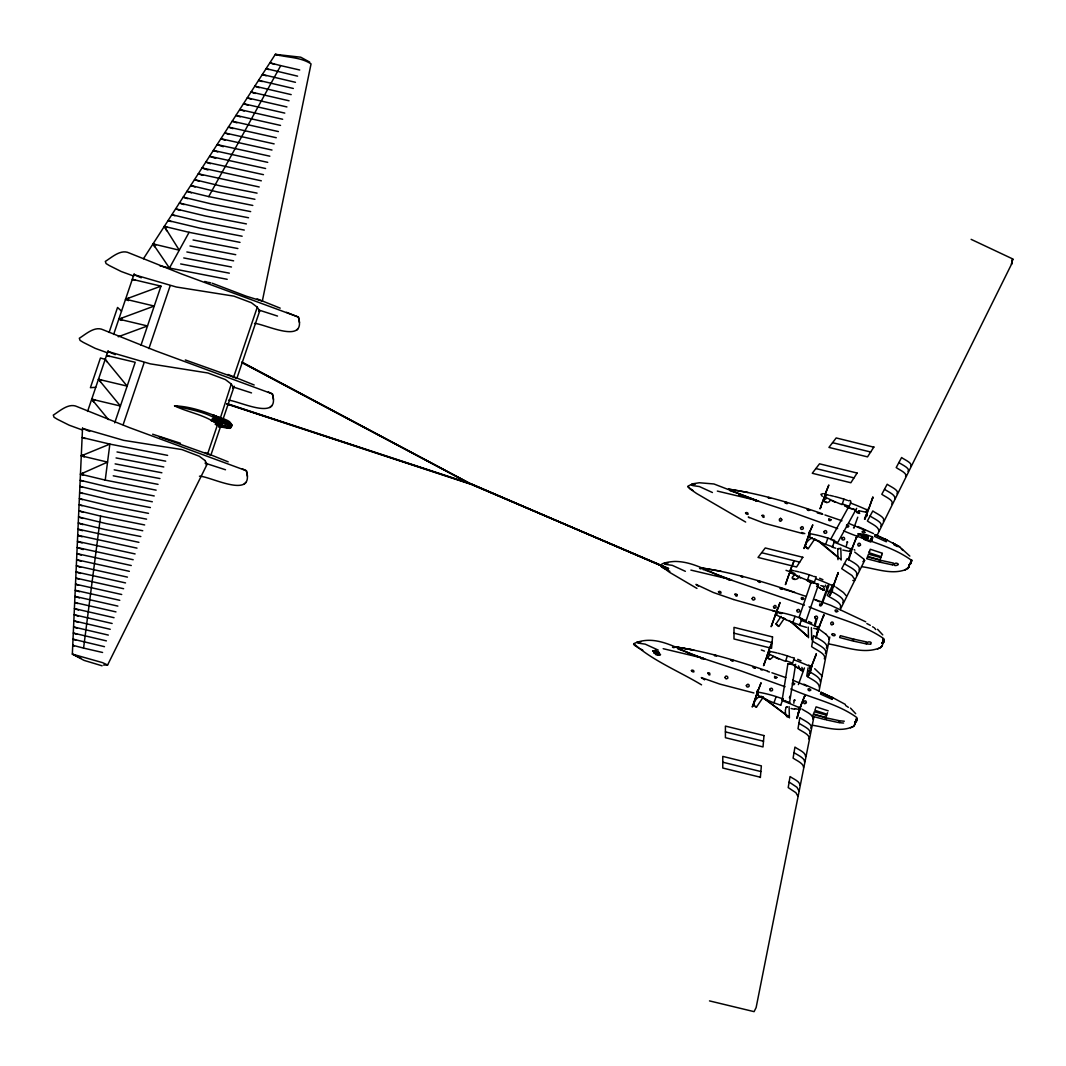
<?xml version="1.0" encoding="UTF-8"?>
<svg xmlns="http://www.w3.org/2000/svg" width="1066" height="1066" viewBox="0 0 1066 1066"><rect width="100%" height="100%" fill="white"/><g stroke="black" fill="none" stroke-linecap="round" stroke-linejoin="round"><path stroke-width="1.5" d="M756.993 692.42L757.566 690.248L757.566 692.487M776.021 611.364L778.1 608.406L780.006 602.503L771.158 626.728L775.302 615.122M229.683 428.039L230.056 426.96M220.209 426.507L221.475 422.469L212.254 418.698C216.305 421.297 226.285 429.998 230.443 425.867L221.648 422.416L222.208 420.377M866.591 539.862L867.204 537.011M867.218 537.184C867.951 535.065 865.445 538.676 867.724 536.291C864.713 534.666 866.725 540.742 867.937 537.184C866.165 533.879 865.792 539.143 868.31 538.25C866.871 540.262 865.819 539.023 867.164 537.984M864.286 538.61L864.006 539.436L870.762 542.034L872.121 538.05L871.522 540.808L871.388 538.783M821.473 604.928L819.767 603.916L819.567 605.435A1.439 0.999 23.1 0 0 820.913 605.954L821.473 604.675M853.493 527.83L854.199 527.937M757.753 691.754L761.071 682.746L757.22 692.607L757.58 691.594M809.054 606.834C833.585 617.707 861.488 623.224 883.687 638.574A1.959 0.933 19 0 1 883.861 638.827L883.967 639.04A6.769 3.198 19 0 1 884.074 639.547A5.85 2.772 19 0 1 884.06 639.92L881.702 643.264L883.754 642.092L883.674 639.613L883.421 640.399M82.535 428.026L72.341 654.111L84.054 660.387L102.096 665.81M81.656 429.745L69.21 425.201L57.351 419.271L54.046 417.246L53.3 415.1C59.989 410.956 68.837 402.508 77.285 406.706L129.706 427.719L246.393 470.746C254.747 500.407 209.442 475.836 199.449 476.222M107.666 352.899L95.22 348.355L83.361 342.426L80.057 340.4L79.31 338.255C86 334.111 94.847 325.676 103.282 329.86L155.716 350.874L272.403 393.9C280.691 422.243 238.771 400.709 228.51 400.216M133.676 276.054L121.231 271.51L109.372 265.581L106.067 263.555L105.321 261.41C112.01 257.266 120.858 248.818 129.292 253.015L181.726 274.029L298.413 317.055C306.702 345.384 264.781 323.877 254.521 323.371M809.427 532.867L809.361 531.827L808.801 534.905M808.508 675.684L810.973 668.129L809.827 673.286L810.4 672.34L811.159 668.262L807.788 676.644L808.801 675.071M219.13 426.973L229.71 427.919L219.889 426.96M825.883 494.464C824.804 491.239 824.671 498.928 825.83 494.864M757.686 691.328L757.286 692.274M219.889 427.293L218.956 427M760.351 777.54L761.364 765.868L722.775 756.407L722.775 768.026L760.378 777.234M799.767 709.45L798.247 713.287L798.967 709.956M654.044 653.045L654.417 652.059L652.925 650.78L656.243 653.964C660.853 656.15 660.32 652.539 658.242 655.177L655.936 654.711L652.925 650.78M871.268 539.13L871.415 538.41M212.787 418.991L220.742 424.561M221.475 422.496C208.27 411.982 190.561 409.824 174.558 405.84C189.508 413.115 207.51 415.02 220.076 426.6M830.68 593.989L829.668 595.561L838.182 572.549L833.972 584.621M865.365 518.329C862.247 522.953 868.977 508.509 867.364 512.066M102.576 652.472L83.574 648.101L100.59 516.104L78.804 510.827L83.308 512.386M156.142 490.16L105.228 480.1L109.865 444.109L82.109 437.5L85.267 438.579M769.319 651.339C768.546 648.261 768.106 655.417 769.266 651.619M791.199 570.257C790.479 567.112 790.332 574.201 791.145 570.537M867.338 537.477L866.258 537.077L866.951 536.718M870.882 540.222L869.496 540.835L870.536 540.768M866.991 538.61L866.152 537.384L866.951 538.024M806.402 702.521L806.029 701.295A1.439 1.412 39.9 0 0 804.643 700.882L803.604 701.868L803.937 703.267A1.452 1.439 0 0 0 804.95 703.72L806.376 702.707M833.465 623.73L833.106 622.491A1.439 1.412 39.9 0 0 831.72 622.078L830.68 623.064L831.014 624.476A1.452 1.439 0 0 0 832.026 624.916L833.439 623.903M860.542 544.926L860.169 543.687A1.439 1.412 39.9 0 0 858.796 543.274L857.757 544.26L858.09 545.672A1.452 1.439 0 0 0 859.103 546.125L860.515 545.099M230.323 426.986L231.069 427.146L229.736 428.399L231.269 426.693L231.309 424.001L231.549 425.894L229.803 428.345L231.042 427.373L230.403 426.4L229.79 427.559M782.151 700.042L787.867 664.011L788.707 663.652M789.506 702.907L795.622 664.291M818.541 629.446L817.316 632.884M808.135 667.822L806.749 676.111C810.387 678.922 819.567 682.24 819.314 687.33M772.25 641.719L768.599 650.926L772.13 642.318M794.13 560.636L790.466 569.844L794.01 561.236M828.815 484.963L825.151 494.171L828.682 485.576M849.375 558.317C845.032 565.913 854.985 541.914 850.162 554.72M808.135 536.944L804.004 548.55L808.055 537.091M813.891 716.992L756.127 1007.583L754.088 1011.647L709.49 1000.894M819.074 690.888L829.774 637.042M262.276 301.358L311.045 63.907C300.532 56.911 287.14 57.724 275.334 54.353L143.444 258.732M832.639 589.831L831.707 592.203L832.839 587.046L830.387 594.615M867.324 514.172L866.578 516.317M812.785 524.818L809.001 533.546L812.638 525.378M757.366 692.047L756.5 694.472M757.713 694.552L757.446 695.392L758.579 692.234A121.484 118.206 24.6 0 1 776.115 696.578L782.99 698.923L780.738 705.132M768.826 650.9L767.72 654.004L768.12 652.792M776.501 614.602L777.474 611.937A121.484 118.206 24.6 0 1 795.023 616.281L801.898 618.64L799.553 625.276L799.82 624.276M789.853 572.096C789.293 574.268 791.798 566.552 790.439 570.47L790.799 569.457M808.921 534.612C809.84 530.388 808.334 536.798 808.348 535.678M809.587 535.705L809.187 536.931L810.32 533.773A121.484 118.206 24.6 0 1 827.856 538.117L834.731 540.462L832.386 547.098L832.666 546.112M776.141 696.644L773.943 702.827L780.778 705.252M795.036 616.348L792.851 622.531L799.673 624.969M825.297 494.358L824.271 497.262L824.538 496.436M799.5 625.356L806.456 627.368M817.116 629.58L818.222 626.448L817.928 627.194M799.687 709.676C798.447 711.915 801.326 705.159 799.993 708.264M819.154 627.288L815.583 638.148L816.529 636.495M811.506 666.916C812.319 664.718 810.133 671.34 810.96 668.595M833.652 585.154L833.385 585.834M842.82 550.056L849.935 551.442L850.202 550.602M849.082 558.97L852.16 548.697L851.867 549.43M859.009 510.801L866.112 512.186L866.525 510.96M868.057 510.174L868.35 509.441L865.059 518.942M213.253 415.58C215.559 417.299 233.068 419.591 230.789 425.214L231.469 426.12L230.403 426.4M213.613 416.806L222.248 420.257L222.674 418.951L214.013 415.38M231.269 424.201L231.615 425.707L230.789 425.214L231.149 424.335L231.615 425.707M222.874 418.698L221.675 422.416L230.496 425.76L231.109 423.948L222.847 418.951L230.976 424.215M816.21 654.657L816.303 653.631L811.786 665.624L816.21 654.657L815.983 655.497M872.548 498.741L872.867 496.889L868.723 508.935M808.894 534.612L809.201 533.4L808.934 534.226M823.778 615.482L823.885 614.509L819.341 626.368L823.778 615.482L823.552 616.295M804.87 695.765L804.99 694.792L800.433 706.651L804.87 695.765L804.643 696.578M856.611 537.304L856.771 536.371L852.174 548.19L856.611 537.304L856.384 538.117M865.965 536.744L866.658 535.971M867.777 536.265C864.486 536.051 868.377 538.69 867.804 536.105M800.393 707.238L800.819 706.625M852.134 548.777L852.56 548.164M810.973 668.875L810.626 669.368M867.444 511.853L866.378 516.53M837.863 574.414L838.089 573.575M832.599 697.79L832.173 699.376L820.5 694.073L821.033 692.367L832.666 697.804L821.007 692.234M886.752 540.195L875.186 534.759L874.653 536.465L886.326 541.768L886.845 539.969L875.159 534.626M809.174 534.679L809.214 533.586M872.761 497.902L868.737 508.882M814.717 624.09L815.996 619.533M814.97 625.889L816.849 619.453L816.076 619.373M793.864 703.2C793.69 698.123 795.143 701.548 794.343 700.016M846.337 545.752L847.443 541.848M658.242 655.177L658.641 654.191L660.48 654.617M767.6 654.351L763.536 665.664L767.773 654.417M789.626 572.828L785.415 584.594L789.36 573.281M767.747 653.911L767.333 654.484M824.058 497.822L820.034 508.908L824.311 497.156M790.639 570.057L790.412 570.537M790.759 573.108L791.825 570.177L791.532 570.923M781.591 654.164A121.484 106.96 21.8 0 1 787.361 655.91L785.522 661.346A121.484 88.425 20.9 0 1 768.999 654.004L769.945 651.259L769.652 652.006M834.651 496.49A121.484 106.96 21.8 0 1 843.926 499.168L842.073 504.604A121.484 88.425 20.9 0 1 825.55 497.262L826.51 494.517L826.217 495.25M850.988 548.51L849.935 551.442M867.178 509.268L866.138 512.146M855.518 721.322L856.598 718.417M855.612 721.362L856.811 719.683L856.504 718.377M856.491 720.363L855.305 721.988L856.225 721.455L856.051 719.803M882.528 642.718L883.567 641.559M856.758 719.523L856.984 718.711A5.85 2.772 19 0 0 856.997 718.351A6.769 3.198 19 0 0 856.931 717.964L856.798 717.618A1.959 0.933 19 0 0 856.611 717.378C837.236 703.427 812.465 698.67 790.852 688.916M910.91 561.929L911.137 561.116A5.85 2.772 19 0 0 911.15 560.743A6.769 3.198 19 0 0 911.07 560.356L910.937 560.023A1.959 0.933 19 0 0 910.764 559.77C890.923 545.592 865.632 540.715 843.552 530.775M865.232 537.717C867.111 533.32 863.953 540.915 861.235 536.744M782.99 617.694L786.135 619.639M819.128 540.968L815.69 539.956M848.856 506.856C847.39 509.455 854.159 498.701 848.483 500.754M798.341 709.396L799.14 707.158M871.495 539.876L871.722 539.209L871.362 540.315M229.776 428.226L231.255 426.613L229.763 428.252M776.474 611.311L776.115 612.31L776.554 611.378M818.195 630.059L818.541 629.14L816.236 637.148M797.635 716.778L796.688 718.444L799.567 709.476M865.672 534.492L872.494 536.931L872.175 537.904M910.99 561.449L911.657 559.717L907.739 568.711C893.215 575.707 876.425 568.671 861.528 566.646M865.086 536.251L865.379 535.385L864.526 537.917M865.445 535.159L857.89 533.626L864.673 537.464M109.092 332.472L117.553 307.461L121.524 311.139M87.572 411.449L108.106 350.781M113.636 334.444L134.183 273.762M114.702 422.869L135.209 362.28L106.52 355.471L109.598 356.524M140.952 345.317L160.979 286.141L132.291 279.319L135.369 280.371M123.15 424.681L144.137 362.653M148.907 348.582L170.134 285.861M207.444 454.436L217.744 424.015L211.681 420.177L211.374 421.003M220.276 418.298L231.362 383.747M233.481 377.497L257.372 306.928M220.942 425.427L210.855 455.222L159.327 436.807M223.061 419.151L234.214 386.225M236.106 378.39L236.879 378.35L259.691 310.952L257.266 307.208L251.429 302.744L233.867 296.135L176.303 287.007L133.89 274.615L141.285 277.8M856.145 721.429L853.786 726.066M775.515 613.856L775.275 614.602M814.024 583.209L816.25 576.879L813.798 576.426M792.025 664.598L794.37 657.949L791.918 657.495M831.707 587.006C830.867 589.671 833.452 582.303 832.133 585.807M809.96 667.702C808.668 671.58 811.626 663.292 810.253 666.89M910.324 563.314L909.911 564.634L910.364 563.474M910.764 563.274C909.724 566.579 913.176 556.345 911.163 562.382M655.07 650.407L659.254 652.698L655.07 650.407L654.471 651.939L660.454 654.684L656.323 653.778L652.898 650.846L654.471 651.939M799.66 617.96L799.127 617.214L810.92 582.889L811.799 582.649M806.003 621.038L818.635 584.248M230.922 425.427L231.389 426.307L230.869 424.628M807.881 537.104L808.121 536.425M790.426 570.71L790.133 571.523L790.319 570.736M768.559 651.792L768.253 652.605L768.533 651.979M825.111 495.05L824.804 495.85L825.057 495.144M812.012 665.57L811.772 666.237M855.052 579.797L851.987 575.507L841.714 568.671L847.11 558.651C850.521 561.222 861.488 565.58 859.023 570.11M822.059 675.831L821.473 676.537M231.149 426.706L231.549 425.774M815.69 708.011L816.103 706.851L828.229 710.849M869.576 551.135L870.256 549.243L882.382 553.241M815.437 708.743L814.864 710.302L827.003 714.26L827.549 712.741M881.769 554.973L882.275 553.547M881.702 555.146L881.156 556.652L869.017 552.708L869.536 551.255L869.216 552.161M821.126 604.622L828.149 585.274M821.819 604.982L828.842 585.634L828.149 585.394M854.013 527.537L857.757 517.21M798.407 684.572L804.444 667.929M863.78 559.17L864.566 560.503L862.9 561.635M790.879 572.922A121.484 88.425 20.9 0 0 807.402 580.264L809.241 574.827A121.484 106.96 21.8 0 0 799.966 572.162M864.819 537.091L864.539 537.824M745.667 522.06L696.618 493.505L689.769 488.761L688.023 486.083L692.953 483.777L699.336 482.751L713.94 483.977L758.699 501.26L755.528 501.14M665.77 569.191C651.433 563.568 672.326 561.209 676.257 561.462C696.165 562.035 712.941 574.761 731.636 580.064L728.451 579.944M701.548 684.852C679.535 671.54 652.365 660.534 633.87 643.691M810.027 534.506L810.293 533.813M797.341 717.431L799.633 709.436M832.519 546.791L825.684 544.366L827.909 538.024M866.858 558.344L867.444 556.865L879.85 560.116L879.25 561.649M839.795 637.148L840.368 635.669L852.773 638.92L852.174 640.453M880.329 561.915L880.929 560.383L893.508 563.115L892.882 564.74M853.266 640.719L853.853 639.187M825.097 719.257L825.697 717.724L813.291 714.473L812.572 716.325L824.964 719.577M826.19 719.51L826.79 717.991L839.368 720.723L838.729 722.335M865.805 643.544L866.445 641.919L853.866 639.174M866.645 643.704C866.112 641.079 872.907 641.372 870.869 643.744M897.945 564.94C891.562 567.672 894.494 560.703 898.292 564.061M839.568 722.508L840.221 720.843L844.312 721.216M752.889 705.972L756.394 695.418L752.21 706.985L753.249 705.146M222.607 419.418L222.861 418.578M660.76 565.366L662.932 566.846M870.749 541.275L872.494 536.931M658.695 654.084L659.308 652.565M902.969 550.442L901.316 548.91M872.521 626.795L873.347 627.128M875.759 629.553L874.24 627.714M832.16 698.87L832.519 698.003M868.324 509.481L868.43 508.895M819.301 626.915L819.647 626.395M241.809 362.547L470.945 484.284L668.555 568.418M222.647 418.991L213.44 415.154M756.38 694.885L756.247 695.392M804.63 547.511L804.99 546.685M771.784 625.675L772.144 624.849M782.524 589.005L781.804 589.285A1.412 0.72 19.7 0 1 780.419 588.858C777.927 586.473 784.962 589.338 781.525 588.672M755.421 667.862L752.969 666.65M786.028 583.542L786.402 582.729M820.713 507.869L821.073 507.056M764.149 664.611L764.522 663.812M846.964 541.928L847.67 542.181M794.903 700.522L794.81 699.816M867.004 538.53L866.165 539.649M817.982 629.433L817.102 632.991M103.495 665.037L107.599 664.997L207.244 464.003M840.274 609.605L864.633 560.489M877.171 535.185L1011.541 264.168L1012.7 258.905L1011.501 264.261L1012.7 258.931L971.139 239.357M227.031 403.614L471.132 483.884L666.823 568.178M832.04 586.62L827.309 595.388C830.481 598.039 843.299 603.05 840.248 607.833M240.01 242.382L189.095 232.321L169.454 268.046L159.833 265.754M191.454 192.879L186.95 191.32L208.723 196.597L280.731 65.626L299.719 69.996M831.187 539.956L830.76 539.143L848.363 507.349L849.269 507.229M837.796 542.421L856.651 508.335M782.99 698.923L782.217 699.642L782.964 699.829M851.174 550.642L849.935 554.813M873.96 446.907L867.524 456.874L828.935 447.414L836.184 437.953L873.787 447.16M807.189 548.497C802.418 545.925 809.121 538.117 812.372 538.13M808.028 548.963L814.944 538.716M778.367 626.355L776.008 623.93L781.098 616.388M778.833 626.488L784.283 618.4M763.229 697.151L756.447 707.184C749.931 705.359 757.939 694.073 762.736 696.858M828.429 643.891C845.205 646.689 864.086 654.87 880.663 647.515L881.862 645.943M812.119 725.226C825.537 727.172 840.648 732.795 853.586 726.319L854.759 724.787M908.938 567.139L904.608 570.217M880.862 647.262C883.168 646.676 883.474 637.868 883.301 642.651L882.621 642.758M687.73 486.816L692.847 490.4M660.654 565.62L669.541 572.309L696.951 588.419M633.59 644.41L635.669 646.183M867.697 537.437L866.845 536.598M761.963 515.478L763.043 517.21A1.452 0.799 26.6 0 0 764.002 517.276L763.896 515.624A1.346 1.106 28.7 0 0 762.87 515.211L762.203 515.331M734.887 594.282L735.966 596.014A1.452 0.799 26.6 0 0 736.926 596.081L737.072 594.721M707.811 673.086L708.89 674.805A1.452 0.799 26.6 0 0 709.849 674.885L709.743 673.232A1.346 1.106 28.7 0 0 708.717 672.819L708.051 672.939M298.12 328.608L296.428 330.327M272.11 405.453L269.925 407.558M246.113 482.298L243.914 484.404M222.354 420.444C253.628 434.302 189.641 408.171 222.767 418.911M867.258 537.65L867.231 536.971M830.254 499.648C829.468 505.324 819.821 501.127 826.177 498.675M799.327 575.933C797.661 582.303 786.961 578.771 795.356 574.867M769.572 659.414L767.027 657.575L769.572 655.47M770.078 659.401L773.649 656.429M883.447 642.212L883.181 638.947L883.581 641.812L881.795 643.291L883.754 642.092L883.274 638.987M856.504 720.616L854.626 722.068L856.678 720.896L855.865 720.523M770.691 498.342L769.692 497.635M870.589 540.755L869.989 541.008M828.842 639.307L829.375 638.281L826.123 634.363M846.564 525.205L846.644 526.631A1.439 0.999 23.1 0 0 847.99 527.15L848.909 526.098L846.83 525.112M792.411 682.813L792.491 684.225A1.439 0.999 23.1 0 0 793.85 684.758L794.756 683.706L792.691 682.72M878.89 531.201C879.117 526.551 870.642 523.553 867.404 520.981L872.814 510.96C874.986 512.919 886.352 517.49 883.301 521.154M804.577 761.99C805.083 758.073 796.982 754.781 794.023 752.609M803.511 767.387C803.884 763.509 796.049 760.258 793.104 758.126L794.943 747.079C798.021 749.465 805.923 752.33 805.563 756.633M799.953 785.362C800.153 781.351 792.837 778.753 790.053 776.541L788.214 787.587L795.929 792.731L797.821 796.142M798.887 790.759L796.968 787.294L789.133 782.058M855.398 722.015L856.225 721.455M776.434 611.737L778.5 612.337M854.719 722.095L856.678 720.896M802.298 670.008L795.263 666.703M820.887 588.845L824.018 590.351L816.636 586.273M752.942 666.65L753.342 667.662A1.412 0.72 19.7 0 0 754.728 668.089L755.261 667.982M859.449 512.973L855.079 510.747M837.983 559.69L837.703 548.937L838.915 548.43M787.281 717.032C785.002 715.566 784.376 707.504 787.174 706.758M258.772 311.445L259.678 310.979M232.761 388.29L233.667 387.824L231.269 384.053L225.419 379.589L207.857 372.98L150.293 363.852L107.879 351.46L115.275 354.645M633.91 643.597C658.255 632.444 681.92 652.712 704.559 658.868L701.375 658.748M205.991 464.776L207.11 464.243M877.531 649.021L880.663 647.515M812.998 719.137C813.558 714.58 805.616 711.595 802.098 709.196M850.455 727.825L853.6 726.319M910.71 466.268C913.189 463.004 903.422 459.259 901.609 457.514L896.213 467.548C898.425 469.426 907.792 473.104 905.58 476.555M897.052 493.705C899.651 490.147 889.404 486.189 887.205 484.244L881.809 494.264C884.074 496.196 894.614 500.46 891.816 504.005M880.836 526.284C883.647 522.42 872.334 518.036 870.109 515.971M856.464 575.254C859.183 570.723 847.577 566.233 844.405 563.661M842.806 602.69C845.831 597.959 833.292 593.029 830.014 590.377M826.43 648.048C829.241 643.171 817.049 638.387 813.491 635.602L811.652 646.649C814.85 649.287 827.083 654.071 824.311 658.828M825.377 653.431C828.402 648.714 815.85 643.771 812.572 641.132M810.72 728.078C813.651 724.174 802.125 719.723 799.846 717.631L798.008 728.678C800.313 730.77 811.279 734.98 808.601 738.858M809.654 733.461C812.359 729.57 801.419 725.28 798.927 723.148M894.974 498.675C895.507 494.504 887.378 491.533 884.513 489.254M820.38 681.934C820.38 676.75 811.812 673.472 807.668 670.581M160.979 286.141L125.561 299.226L128.506 300.639M118.246 336.763L147.494 325.956L118.819 319.134L154.237 306.049L125.561 299.226L128.68 298.28M83.534 473.038L80.456 474.157L83.441 475.196M786.002 715.286L789.28 717.218L761.257 696.551M84.347 454.822L81.282 455.835L84.267 456.861M789.36 697.764L790.399 695.725M840.341 548.444L837.703 548.937M735.127 594.135L735.793 594.015A1.346 1.106 28.7 0 1 736.819 594.428L737.059 594.708M231.602 425.387C232.241 421.243 228.111 430.637 231.122 427.16L229.936 427.946M787.867 664.011L788.64 663.798M230.403 426.293L231.455 426.107M231.215 424.161L231.695 425.547L231.082 424.801M780.592 518.342L779.366 519.182L779.459 520.608A1.439 1.359 26.4 0 0 780.752 521.274L782.111 519.742L780.592 518.342M121.99 318.454L118.819 319.134L121.83 320.386M712.434 492.519L699.389 486.549L692.62 485.576L691.434 484.55L695.378 484.071M668.302 562.875L664.358 563.354L665.557 564.38L672.313 565.353L685.358 571.323M638.481 643.184L637.281 642.158L641.226 641.679M810.92 582.889L811.746 582.796M908.005 471.425C910.964 468.347 900.677 464.163 898.905 462.537M852.827 580.504L853.866 580.397M230.749 425.347L230.856 426.08M787.028 707.171L785.962 707.184M95.753 387.291L90.397 387.704L100.444 358.003L105.201 359.375L127.134 386.105L98.458 379.296L120.405 406.013L91.716 399.204L93.621 401.869M789.266 702.721L789.986 702.92M799.433 669.022L800.686 669.288M823.272 493.598L820.913 494.304L822.286 496.343M848.363 507.349L849.216 507.376M871.215 539.929L871.602 540.808M768.373 497.382L769.319 497.542M741.296 576.186L743.282 576.599M714.22 654.99L715.166 655.15M823.698 500.74L826.75 502.552M767.027 657.575L769.359 658.601M870.669 644.25L866.565 643.891M843.592 723.041L839.488 722.695M762.59 697.284L759.085 696.538M231.042 427.146L230.203 427.08L231.282 426.746L231.029 424.814L231.349 426.12M883.581 641.812L883.567 639.573M639.827 643.371L645.236 644.157L658.282 650.127M229.71 427.972L220.209 426.44L220.875 424.628L230.069 426.986M720.976 571.243L701.375 567.938C733.315 572.629 764.335 581.969 794.823 592.363M674.298 646.742L693.899 650.073L674.312 646.742C706.252 651.393 737.259 660.787 767.747 671.167M748.052 492.465L728.451 489.134C760.391 493.785 791.398 503.192 821.886 513.559M818.408 541.195L838.116 557.518M193.066 239.97L237.878 248.538M189.961 245.966L235.746 254.694M186.856 251.962L233.614 260.85M183.752 257.945L231.469 267.006M180.647 263.942L229.337 273.163M117.007 451.957L165.71 461.178M116.061 457.927L163.791 466.975M115.128 463.883L161.872 472.771M114.182 469.84L159.967 478.567M113.249 475.809L158.048 484.364M789.146 620.505L808.041 636.495M859.409 533.706L865.792 536.105M174.558 405.826C190.228 406.426 205.485 411.796 219.863 417.739M892.788 564.967L880.21 562.235M865.712 643.771L853.133 641.039M838.636 722.575L826.057 719.83M791.079 708.517L794.623 709.263M204.659 281.477L207.19 282.024M94.914 399.897L91.716 399.204L108.439 419.564M742.416 577.226L741.403 576.893M812.225 538.557L810.786 538.13M761.644 552.708L799.7 562.128M733.994 633.177L772.05 642.598M280.731 65.626L269.885 62.801L274.442 64.386M189.095 232.321L164.324 226.378L179.275 250.177L153.011 243.901L169.454 268.046L227.205 279.319M879.117 561.969L866.711 558.731M852.04 640.773L839.635 637.535M105.228 480.1L80.456 474.157L107.546 462.111L81.282 455.835L109.865 444.109L167.615 455.382M83.574 648.101L72.741 645.276L74.327 645.823M832.559 442.683L870.655 452.011M722.775 762.217L760.871 771.544M815.89 468.547L853.986 477.888M725.413 731.902L763.496 741.243M208.483 282.343L210.801 282.903M212.321 283.263L246.126 296.148L262.329 301.158M185.337 359.962L236.879 378.35M820.807 585.607L824.324 586.46M297.587 76.152L266.114 68.637L268.805 69.57M295.455 82.309L262.343 74.487L266.127 75.779M293.323 88.465L258.572 80.323L262.236 81.589M291.191 94.621L254.801 86.173L259.291 87.705M289.059 100.79L251.03 92.009L255.28 93.475M286.927 106.946L247.272 97.845L251.349 99.258M284.795 113.103L243.501 103.695L248.138 105.294M282.663 119.259L239.73 109.532L244.167 111.064M280.531 125.415L235.959 115.381L240.25 116.86M278.399 131.571L232.188 121.218L236.892 122.843M276.267 137.727L228.417 127.067L232.974 128.626M274.135 143.883L224.646 132.904L229.07 134.423M271.99 150.04L220.875 138.74L225.206 140.232M269.858 156.196L217.104 144.59L223.274 146.708M267.726 162.352L213.333 150.426L217.757 151.958M265.594 168.508L209.562 156.276L215.625 158.354M263.462 174.664L205.791 162.112L210.455 163.724M261.33 180.82L202.02 167.962L207.91 169.987M259.198 186.976L198.249 173.798L202.78 175.357M257.066 193.133L221.008 186.044L194.492 179.648L199.115 181.233M254.934 199.289L217.904 192.04L190.721 185.484L195.118 187.003M252.802 205.445L208.723 196.597M250.67 211.601L211.694 204.019L183.179 197.17L187.643 198.702M248.538 217.757L208.59 210.015L179.408 203.006L184.058 204.605M246.406 223.913L205.485 216.012L175.637 208.856L180.221 210.428M244.274 230.069L202.38 221.994L171.866 214.692L174.877 215.732M242.142 236.226L199.275 227.991L168.095 220.542L171.213 221.608M154.224 495.957L111.357 487.735L80.19 480.273L83.308 481.352M152.318 501.766L110.424 493.691L79.91 486.389L82.921 487.415M150.399 507.563L109.478 499.648L79.63 492.492L82.682 493.545M148.494 513.359L108.545 505.617L79.35 498.608L82.455 499.674M715.539 655.244L716.672 655.843L714.633 655.83M146.575 519.155L107.599 511.573L79.084 504.724L82.069 505.75M144.656 524.952L100.59 516.104M142.751 530.748L105.721 523.499L78.524 516.943L82.935 518.462M140.832 536.544L104.774 529.456L78.258 523.046L82.895 524.645M138.926 542.341L77.978 529.162L82.508 530.721M137.008 548.137L77.698 535.279L82.122 536.798M135.102 553.934L77.432 541.381L82.095 542.994M133.183 559.73L77.152 547.498L83.215 549.576M131.265 565.526L76.872 553.614L81.296 555.133M129.359 571.323L76.605 559.717L81.229 561.316M127.44 577.119L76.326 565.833L80.643 567.312M125.535 582.915L76.046 571.936L80.47 573.468M123.616 588.712L75.766 578.052L78.804 579.091M121.711 594.508L75.499 584.168L78.631 585.247M119.792 600.305L75.22 590.271L79.524 591.75M117.873 606.101L74.94 596.387L79.39 597.919M115.967 611.897L74.673 602.503L77.765 603.556M114.049 617.694L74.393 608.606L78.484 610.019M112.143 623.49L74.114 614.722L78.364 616.175M110.224 629.286L73.847 620.825L78.324 622.371M108.319 635.083L73.567 626.941L77.232 628.194M106.4 640.879L73.287 633.057L77.072 634.35M104.481 646.676L73.021 639.16L75.699 640.093M279.798 55.459L275.334 54.353L300.745 57.204L309.713 62.108M817.316 512.946L822.779 514.332M760.871 669.701L762.163 670.021M753.902 692.967L719.683 684.052L701.308 677.576L702.707 678.562M803.218 533.68L764.202 523.233L748.265 517.05L749.158 517.69M101.603 380.149L98.458 379.296L100.55 381.788M774.702 611.218L733.648 599.545M852.014 508.935C864.899 512.506 839.288 504.991 850.908 508.589M784.256 589.418L786.188 589.964M658.402 655.057L654.058 652.845M787.401 590.298L789.799 590.977M824.937 514.945L841.953 520.781M767.613 671.447L769.505 672.006M794.37 665.344C798.008 666.277 785.216 662.226 790.652 664.158M779.699 612.697L782.098 613.403M816.463 584.061C823.005 585.727 808.481 581.037 813.998 583.275M738.711 494.784L795.116 513.306L837.663 528.589M716.339 575L804.43 605.155M687.703 653.338L740.963 670.9L785.056 686.744M774.302 608.22L775.981 607.833L776.035 606.061A1.412 1.412 0 0 0 774.716 605.475L773.423 606.687L774.262 608.206M832.333 547.178L835.797 548.244M790.945 591.324L805.843 596.334M699.589 568.471L701.108 568.938M672.513 647.275L674.032 647.742M771.904 672.766L785.789 677.59M732.076 491.373L734.474 492.146M704.999 570.177L707.398 570.95M677.936 648.981L680.321 649.74M692.74 485.243L691.434 484.55L692.967 485.043M665.89 563.847L664.358 563.354L665.81 564.074M638.587 642.851L637.281 642.158L638.814 642.651M729.997 490.706L730.876 491M702.92 569.51L703.813 569.804M258.612 309.94L277.52 316.069M232.601 386.785L251.509 392.914M805.07 620.492L806.096 620.772L801.779 618.893M205.018 463.124L225.499 469.76M152.638 434.222L180.474 443.256M226.951 403.827L471.092 484.097L668.395 568.818M226.911 404.041L470.999 484.31M769.119 498.342L768.08 497.769M733.461 599.478L713.301 592.483L695.978 584.381L698.35 586.18M843.926 499.168L847.35 500.327M809.241 574.827L812.665 576M787.361 655.91L790.799 657.082M167.309 227.404L164.324 226.378L166.669 230.749M155.996 244.927L153.011 243.901L154.637 246.726M801.565 618.813L800.086 618.413L801.459 619.053M792.691 680.121L806.562 685.998M849.149 506.35L842.327 503.925M814.477 582.023L807.655 579.598M792.598 663.105L785.775 660.667M218.477 425.534L220.036 426.666M215.212 424.388L219.716 425.96L217.744 424.015M717.338 491.08L756.114 500.314L734.794 492.239M663.185 648.688L701.974 657.909L683.986 651.153M801.725 532.494L804.83 533.6M786.015 570.323L794.97 573.508M772.237 610.432L781.191 613.63M761.351 649.98L764.455 651.099M286.474 312.311L298.413 317.082L299.479 322.612M833.106 540.689L834.438 541.155M690.875 570.097L729.037 579.105L708.397 571.323M848.496 523.273L865.685 530.548M814.89 599.465L830.867 605.368L865.712 621.811M213.307 415.367L215.439 416.166M755.861 500.167L758.699 501.26M728.784 578.971L731.636 580.064M683.266 650.873L680.641 649.847M701.721 657.775L704.559 658.868M795.689 575.134L796.715 575.52M784.936 700.535L786.055 700.975M776.008 623.93L778.513 625.929M257.119 298.866L280.198 308.154M228.031 374.472L254.188 384.999M205.098 452.557L228.177 461.845M89.677 431.437L82.522 428.412L123.669 440.351L181.873 449.559L199.262 456.235L204.952 460.485M471.105 483.897L668.502 568.618M835.771 541.688L836.743 542.101M814.784 599.692L819.647 601.837M805.256 546.325L807.348 548.004M216.505 416.566L219.769 418.005M819.594 578.238L822.912 579.704M797.714 659.321L801.032 660.787M857.943 526.564L873.534 533.573M803.791 684.172L819.394 691.181M80.736 657.882L72.341 654.111L102.576 662.652L107.599 664.997M831.88 500.7L835.158 502.206M797.195 576.373L800.486 577.879M775.315 657.456L778.606 658.961M765.042 698.923L767.227 699.936M858.61 513.399L856.598 512.373M787.614 701.628L788.6 702.081M808.561 621.465L811.826 623.037M268.365 391.982L272.403 393.927L273.469 399.457M242.355 468.827L246.393 470.772L247.459 476.302M801.286 670.567L802.485 671.154M691.434 484.55L692.887 485.27M800.073 708.13L800.753 708.464M637.281 642.158L638.734 642.878M844.858 505.55L849.242 507.776M844.459 505.697L848.789 507.896M885.14 539.076L899.571 546.818L909.844 556.092M830.987 696.684L845.405 704.453M854.705 552.068L863.713 559.05M893.921 544.739L897.385 546.552M866.845 623.543L870.309 625.356M667.129 569.91L669.848 571.349M640.053 648.714L642.785 650.153M242.022 362.16L471.065 484.084L241.902 362.36M793.077 578.172L794.623 579.065M794.303 665.824L802.658 670.461M225.366 421.043L229.576 423.429M872.947 537.957C870.402 536.824 871.135 540.595 869.39 541.035M832.706 585.367L834.971 586.66M808.588 665.064L811.812 666.89M636.682 646.795L638.694 647.995M807.202 580.224L811.413 582.756M817.009 586.14L824.018 590.351M806.709 580.29L810.96 582.862M836.197 587.339L843.459 592.523L846.337 595.867M814.69 668.702L822.073 675.817M703.28 678.949L704.626 679.815M845.511 705.412L848.363 707.318M857.917 534.959L858.783 535.532M819.314 629.406L826.097 634.337M762.003 696.618L789.28 717.218M854.146 549.616L854.825 550.136M819.981 541.914L838.356 557.345M792.091 622.504L808.095 636.695L805.136 634.683M877.531 629.286L882.768 634.896M850.455 708.091L855.692 713.7M785.256 502.939C789.56 505.577 786.362 500.607 785.256 502.939M801.419 598.772L801.645 599.012A1.439 0.999 21.5 0 0 803.018 599.465C806.096 598.586 800.193 595.894 801.405 598.759M207.124 464.23L204.965 460.512M755.781 706.225L756.447 707.184M840.488 558.917L837.769 557.451M800.433 670.061L798.514 665.877M105.201 359.375L107.16 361.894M858.476 510.747L859.622 513.466M825.43 585.114L828.535 592.469M823.298 586.473L824.538 589.418M801.859 667.369L802.951 669.954M856.291 719.403L856.371 721.016M909.018 564.993L909.085 566.979M909.071 566.726L909.018 564.993M854.919 724.334L854.892 723.254M840.834 548.124L841.141 560.076M811.399 627.594L811.706 639.8M808.228 627.061L808.494 637.735M789.093 706.598L789.386 717.898M782.417 700.708A121.484 57.537 19 0 1 799.047 707.584M773.943 702.827A121.484 106.96 21.8 0 1 757.526 695.219M797.168 709.13A121.484 83.268 18.5 0 1 794.823 708.584M793.797 659.747A121.484 57.537 19 0 1 810.427 666.61M769.865 651.446A121.484 106.96 21.8 0 1 776.927 652.952M778.1 653.245A121.484 106.96 21.8 0 1 780.432 653.844M801.326 620.425A121.484 57.537 19 0 1 817.955 627.288M792.851 622.531A121.484 106.96 21.8 0 1 776.434 614.922M817.249 629.113A121.484 83.268 18.5 0 1 813.731 628.287M850.348 502.992A121.484 57.537 19 0 1 866.978 509.868M826.417 494.704A121.484 106.96 21.8 0 1 828.788 495.157M829.961 495.41A121.484 106.96 21.8 0 1 833.479 496.21M834.158 542.248A121.484 57.537 19 0 1 850.788 549.123M825.684 544.366A121.484 106.96 21.8 0 1 809.267 536.758M815.677 578.665A121.484 57.537 19 0 1 832.293 585.527M791.745 570.363A121.484 106.96 21.8 0 1 794.103 570.83M795.276 571.07A121.484 106.96 21.8 0 1 798.807 571.869M746.347 685.491C746.04 688.116 750.464 687.09 748.958 684.865A1.412 1.412 0 0 0 747.639 684.279L746.347 685.491M800.499 527.883C800.193 530.508 804.603 529.482 803.111 527.27A1.412 1.412 0 0 0 801.792 526.671L800.526 527.777M776.861 677.43L776.035 678.243A1.439 0.999 21.5 0 1 774.569 677.803L774.662 676.27L776.861 677.43M831.014 519.822L830.187 520.634A1.439 0.999 21.5 0 1 828.722 520.208L828.802 518.676L831.014 519.822M725.08 677.323L725.306 678.216A1.439 1.359 26.4 0 0 726.612 678.869C730.01 678.229 725.839 673.832 725.08 677.323M752.156 598.519L752.383 599.412A1.439 1.359 26.4 0 0 753.675 600.065C757.073 599.438 752.916 595.028 752.156 598.519M763.989 735.567L763.016 746.933L725.413 737.699L725.413 726.093L763.989 735.567M772.544 636.922L771.557 648.275L733.994 638.974L733.994 627.368L772.544 636.922M831.933 634.297L832.173 635.056A1.719 0.933 13.7 0 0 834.505 635.722C836.77 634.763 832.733 632.724 831.933 634.297M810.68 690.062L809.72 690.781A1.439 0.999 24.7 0 1 808.308 690.195L807.975 689.129L808.947 688.703A1.452 0.826 23.9 0 1 809.987 689.076L810.68 690.062M837.756 611.258L836.717 611.977A1.439 0.999 24.7 0 1 835.384 611.391L835.051 610.325L836.024 609.899A1.452 0.826 23.9 0 1 837.063 610.272L837.756 611.258M864.832 532.454L863.873 533.173A1.439 0.999 24.7 0 1 862.461 532.587L862.128 531.521L863.1 531.095A1.452 0.826 23.9 0 1 864.14 531.468L864.832 532.454M814.81 617.054C813.998 619.919 819.074 619.026 817.262 616.601A1.439 1.412 34.9 0 0 815.89 616.121L814.81 617.054M841.887 538.25C841.061 541.062 846.071 540.289 844.379 537.864A1.439 1.412 34.9 0 0 842.966 537.317L841.887 538.25M769.852 689.156C768.959 691.954 774.036 691.261 772.33 688.783A1.439 1.426 29.3 0 0 770.985 688.236L769.852 689.156M796.915 610.352C796.035 613.163 801.112 612.457 799.407 609.979A1.439 1.426 29.3 0 0 798.061 609.432L796.928 610.312M823.991 531.548C823.112 534.346 828.189 533.653 826.483 531.174A1.439 1.426 29.3 0 0 825.137 530.628L824.005 531.521M691.448 670.487L691.434 670.541A1.452 0.746 26.7 0 0 692.101 671.473L692.767 671.82A1.452 0.746 26.7 0 0 693.926 671.82L693.739 670.767A1.452 0.746 26.7 0 0 692.447 670.114L691.448 670.487M718.524 591.697L718.511 591.737A1.452 0.746 26.7 0 0 719.164 592.669L719.83 593.016A1.452 0.746 26.7 0 0 721.002 593.029L720.883 592.043A1.452 0.746 26.7 0 0 719.523 591.31L718.524 591.697M745.6 512.893L745.587 512.933A1.452 0.746 26.7 0 0 746.24 513.879L746.906 514.212A1.452 0.746 26.7 0 0 748.079 514.225L747.892 513.159A1.452 0.773 26.7 0 0 746.6 512.493L745.6 512.893M730.943 660.12C733.341 663.185 734.74 659.108 730.943 660.12M758.019 581.316C760.178 584.275 762.097 580.49 758.046 581.223M880.822 557.585L879.956 559.85L867.644 556.372L868.484 554.173L880.822 557.585M826.67 715.193L825.804 717.458L813.491 713.98L814.331 711.768L826.67 715.193M809.6 510.201L808.881 510.481A1.412 0.72 19.7 0 1 807.495 510.068L807.095 509.042L809.64 510.121M802.831 557.278L796.568 566.979L758.019 557.438L765.255 547.964L802.831 557.278M857.104 473.038L850.855 482.751L812.265 473.277L819.514 463.817L857.104 473.038M899.557 546.845L892.788 543.034L899.557 546.845"/></g></svg>
